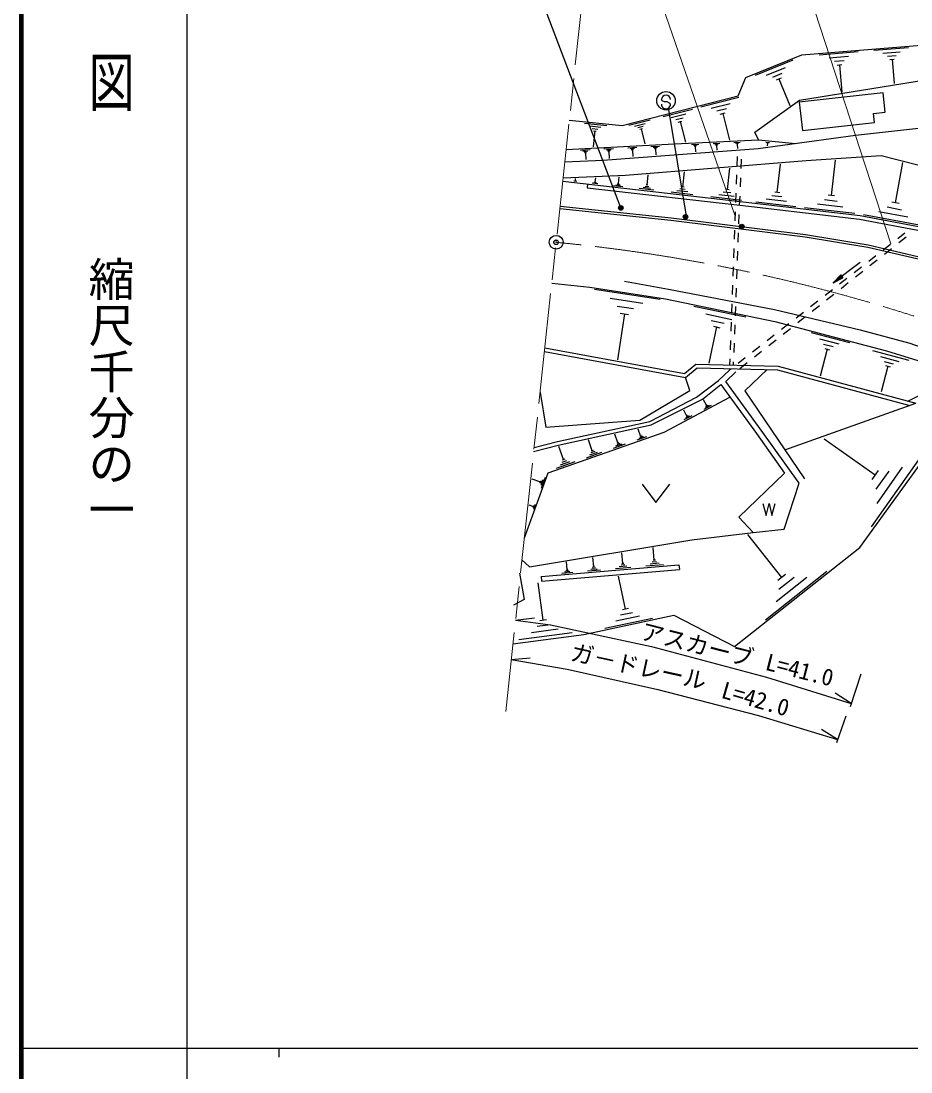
# Model space of a CAD drawing. Units: millimetres, scale not verified. Extents: x 40000 to 680000, y 20000 to 380000.
# Drawn here: x 40000 to 136654, y 202409 to 316538 of the extents above; entities that cross this region are included whole.
import ezdxf
from ezdxf.enums import TextEntityAlignment as Align

# ---------------------------------------------------------------- set-up
doc = ezdxf.new("R2010")
doc.units = ezdxf.units.MM
doc.header["$LTSCALE"] = 1000
doc.header["$PDMODE"] = 32
doc.header["$PDSIZE"] = 500
doc.linetypes.add('CHAIN', pattern=[18.5, 12, -1.5, 3.5, -1.5])
for name, color, linetype, lineweight in [('M-BGD', 7, 'Continuous', 25), ('M-BMK', 2, 'CHAIN', 13), ('M-BMK-SRVR', 3, 'Continuous', 25), ('M-STR-HTXT', 7, 'Continuous', 13), ('M-STR-STRC', 7, 'Continuous', 25), ('M-TTL', 2, 'Continuous', 140), ('M-TTL-BAND', 7, 'Continuous', 25)]:
    doc.layers.add(name, color=color, linetype=linetype, lineweight=lineweight)
doc.layers.add('M-OTRS', color=6, linetype='Continuous')
doc.styles.add('@ＭＳ ゴシック', font='')
doc.styles.add('ＭＳ ゴシック', font='')
doc.styles.get('@ＭＳ ゴシック').set_extended_font_data('@MS Gothic')
doc.styles.get('ＭＳ ゴシック').set_extended_font_data('MS Gothic')

msp = doc.modelspace()

# ---------------------------------------------------------------- linework, layer by layer
at = {"layer": 'M-BGD'}
for p, q in [((126680, 312879), (130905, 313219)), ((132630, 313358), (136395, 313662)), ((133602, 313058), (135484, 313209)), ((134103, 312719), (135044, 312795)), ((119753, 310648), (123872, 312337)), ((127770, 312541), (129883, 312712)), ((128333, 312161), (129389, 312247)), ((128631, 311760), (129159, 311803)), ((128895, 311782), (129133, 308824)), ((134368, 312361), (134839, 312399)), ((134604, 312380), (134816, 309745)), ((120952, 310659), (123011, 311503)), ((121636, 310458), (122665, 310880)), ((122062, 310152), (122577, 310363)), ((122319, 310257), (123502, 307373)), ((113825, 307210), (117948, 308262)), ((114961, 307061), (117023, 307587)), ((115582, 306780), (116613, 307043)), ((109743, 306168), (112932, 306982)), ((110621, 306053), (112216, 306460)), ((111101, 305835), (111899, 306039)), ((115945, 306433), (116460, 306565)), ((116203, 306499), (116939, 303613)), ((101179, 305452), (103622, 305203)), ((101765, 305145), (102986, 305021)), ((102045, 304870), (102656, 304808)), ((106001, 305213), (108317, 305804)), ((106639, 305129), (107797, 305425)), ((106988, 304972), (107567, 305119)), ((107191, 304777), (107481, 304851)), ((107336, 304814), (107750, 303193)), ((111382, 305567), (111781, 305669)), ((111582, 305618), (112151, 303385)), ((102326, 304595), (102151, 302885)), ((102173, 304610), (102478, 304579)), ((100752, 302514), (101808, 302568)), ((101021, 302422), (101549, 302449)), ((103305, 302645), (104362, 302700)), ((103575, 302553), (104103, 302581)), ((103712, 302455), (103977, 302468)), ((105892, 302779), (106885, 302830)), ((106145, 302693), (106642, 302718)), ((106275, 302600), (106523, 302612)), ((106342, 302504), (106466, 302510)), ((106404, 302507), (106440, 301812)), ((108414, 302909), (109345, 302957)), ((108652, 302828), (109117, 302852)), ((108773, 302741), (109005, 302753)), ((108836, 302651), (108952, 302657)), ((108894, 302654), (108928, 302002)), ((112810, 303127), (113622, 303165)), ((113017, 303056), (113423, 303075)), ((113122, 302979), (113325, 302989)), ((113177, 302900), (113278, 302905)), ((113227, 302903), (113254, 302334)), ((115155, 303237), (115898, 303272)), ((115344, 303171), (115716, 303189)), ((115440, 303101), (115626, 303110)), ((115490, 303029), (115583, 303034)), ((115537, 303031), (115561, 302511)), ((117430, 303343), (118106, 303375)), ((117602, 303284), (117940, 303299)), ((117690, 303220), (117859, 303228)), ((117735, 303154), (117819, 303158)), ((117777, 303156), (117799, 302683)), ((120879, 303395), (121271, 303360)), ((120974, 303347), (121170, 303329)), ((121019, 303303), (121117, 303294)), ((121040, 303262), (121089, 303257)), ((121065, 303260), (121040, 302985)), ((101159, 302323), (101423, 302337)), ((101230, 302221), (101362, 302228)), ((101296, 302224), (101334, 301485)), ((103784, 302352), (103916, 302359)), ((103850, 302356), (103888, 301616)), ((117768, 301828), (117732, 300829)), ((118202, 301524), (118164, 300524)), ((128012, 297583), (128462, 301420)), ((111864, 298511), (112054, 300164)), ((116709, 298247), (116975, 300572)), ((122131, 297929), (122488, 300975)), ((134968, 296787), (135786, 301176)), ((100348, 299112), (100053, 299146)), ((100201, 299129), (100234, 299424)), ((102437, 299000), (102281, 299018)), ((102405, 299067), (102327, 299076)), ((102366, 299071), (102416, 299508)), ((104880, 298900), (104961, 299607)), ((107985, 298722), (108113, 299838)), ((117696, 299829), (117659, 298830)), ((118126, 299525), (118087, 298526)), ((102657, 298848), (102032, 298919)), ((102508, 298928), (102195, 298964)), ((105350, 298539), (104340, 298655)), ((105109, 298669), (104604, 298727)), ((104994, 298785), (104742, 298814)), ((104943, 298893), (104816, 298907)), ((108728, 298152), (107133, 298335)), ((108347, 298357), (107550, 298449)), ((108166, 298540), (107767, 298585)), ((108085, 298710), (107885, 298733)), ((112964, 297666), (110602, 297937)), ((112401, 297970), (111219, 298106)), ((112133, 298240), (111542, 298308)), ((112012, 298494), (111717, 298528)), ((117086, 297867), (116255, 297962)), ((116916, 298223), (116501, 298270)), ((122403, 297897), (121859, 297961)), ((118255, 297060), (114934, 297441)), ((117463, 297487), (115802, 297678)), ((117623, 297830), (117587, 296831)), ((118049, 297527), (118011, 296527)), ((124154, 296369), (119802, 296879)), ((123117, 296931), (120941, 297186)), ((122624, 297430), (121536, 297558)), ((128633, 296955), (127262, 297115)), ((128354, 297543), (127669, 297623)), ((135360, 296714), (134577, 296860)), ((117550, 295832), (117514, 294832)), ((130560, 295618), (125078, 296260)), ((129254, 296326), (126513, 296648)), ((136303, 295240), (133167, 295824)), ((135636, 296013), (134068, 296305)), ((117972, 295528), (117934, 294529)), ((137754, 294321), (131483, 295489)), ((117478, 293833), (117441, 292834)), ((117896, 293530), (117857, 292530)), ((136000, 293501), (135212, 292886)), ((134423, 292271), (133635, 291655)), ((136114, 293053), (135330, 292433)), ((117405, 291834), (117369, 290835)), ((117819, 291531), (117781, 290532)), ((132847, 291040), (132058, 290425)), ((134546, 291812), (133761, 291192)), ((131133, 290304), (128217, 288109)), ((132977, 290571), (132193, 289951)), ((117332, 289836), (117296, 288836)), ((117742, 289533), (117704, 288533)), ((128217, 288109), (129032, 288962)), ((128217, 288109), (129043, 288947)), ((128217, 288109), (129058, 288928)), ((128217, 288109), (129072, 288909)), ((128217, 288109), (129083, 288894)), ((128217, 288109), (129099, 288873)), ((128217, 288109), (129114, 288853)), ((128217, 288109), (129128, 288834)), ((128217, 288109), (129156, 288797)), ((128217, 288109), (129177, 288770)), ((129032, 288962), (129262, 288656)), ((131270, 289809), (130482, 289194)), ((131409, 289330), (130624, 288710)), ((117260, 287837), (117224, 286838)), ((128217, 288109), (129198, 288742)), ((128217, 288109), (129213, 288722)), ((128217, 288109), (129229, 288701)), ((128217, 288109), (129245, 288678)), ((128217, 288109), (129262, 288656)), ((129694, 288579), (128905, 287963)), ((129840, 288089), (129056, 287469)), ((102296, 287418), (109427, 286321)), ((117666, 287534), (117627, 286535)), ((128117, 287348), (127329, 286733)), ((128272, 286848), (127487, 286228)), ((103969, 286430), (107535, 285882)), ((104751, 285580), (106534, 285306)), ((113084, 285585), (118702, 284408)), ((117187, 285838), (117151, 284839)), ((117589, 285535), (117551, 284536)), ((126541, 286117), (125752, 285502)), ((126703, 285608), (125919, 284987)), ((105533, 284730), (104765, 279739)), ((105087, 284799), (105978, 284662)), ((114371, 284729), (117180, 284140)), ((124964, 284887), (124176, 284271)), ((125135, 284367), (124351, 283746)), ((115540, 283311), (114716, 279378)), ((114955, 284020), (116360, 283726)), ((115189, 283384), (115891, 283237)), ((117115, 283840), (117078, 282840)), ((117513, 283537), (117474, 282538)), ((123388, 283656), (122599, 283041)), ((123566, 283126), (122782, 282505)), ((121811, 282425), (121023, 281810)), ((125800, 282708), (129972, 281611)), ((126733, 282017), (128819, 281468)), ((117042, 281841), (117006, 280842)), ((117436, 281538), (117398, 280539)), ((120235, 281195), (119446, 280579)), ((121998, 281885), (121214, 281264)), ((127556, 280908), (126788, 277988)), ((127145, 281462), (128188, 281188)), ((127296, 280977), (127817, 280839)), ((116969, 279842), (116945, 279181)), ((118658, 279964), (117870, 279349)), ((120429, 280644), (119645, 280023)), ((132467, 280754), (136419, 279715)), ((133351, 280099), (135327, 279579)), ((117082, 278733), (116961, 278639)), ((117359, 279540), (117345, 279172)), ((118861, 279403), (118077, 278782)), ((134131, 279049), (133404, 276283)), ((133741, 279574), (134729, 279314)), ((133884, 279114), (134378, 278984)), ((136314, 275260), (144079, 279212)), ((114428, 274824), (114125, 275393)), ((112286, 273697), (111968, 274293)), ((114964, 274797), (114152, 274364)), ((114718, 274770), (114312, 274554)), ((114573, 274797), (114370, 274689)), ((114479, 274852), (114377, 274797)), ((122962, 269967), (137181, 275026)), ((112848, 273669), (111996, 273215)), ((112590, 273640), (112164, 273413)), ((112438, 273669), (112225, 273555)), ((112339, 273725), (112233, 273669)), ((104817, 270738), (104490, 271668)), ((107292, 271506), (107039, 272225)), ((119864, 271744), (122919, 267439)), ((102037, 269875), (101627, 271042)), ((105621, 270573), (104293, 270106)), ((105243, 270589), (104578, 270355)), ((105030, 270663), (104698, 270547)), ((104900, 270767), (104734, 270709)), ((107914, 271378), (106886, 271017)), ((107621, 271391), (107107, 271210)), ((107456, 271448), (107199, 271358)), ((107356, 271529), (107227, 271483)), ((132747, 267234), (127220, 271120)), ((98915, 268906), (98412, 270339)), ((103047, 269668), (101380, 269082)), ((102571, 269688), (101738, 269395)), ((102304, 269782), (101888, 269635)), ((102142, 269912), (101933, 269838)), ((137890, 269516), (132340, 261622)), ((100155, 268652), (98108, 267932)), ((99571, 268676), (98548, 268317)), ((99243, 268791), (98732, 268611)), ((99043, 268951), (98788, 268861)), ((133093, 267728), (132400, 266741)), ((134230, 267666), (132842, 265693)), ((135713, 268098), (132938, 264151)), ((96335, 266498), (95501, 266803)), ((96362, 266572), (96307, 266424)), ((96508, 266603), (96399, 266306)), ((96682, 266708), (96464, 266113)), ((96910, 266962), (96474, 265772)), ((107458, 266239), (108958, 264239)), ((108958, 264239), (110458, 266239)), ((95577, 263828), (95197, 263967)), ((95589, 263862), (95565, 263794)), ((95656, 263876), (95606, 263740)), ((95735, 263924), (95636, 263653)), ((95839, 264040), (95640, 263497)), ((120566, 264140), (120930, 262844)), ((120930, 262844), (121239, 264135)), ((121239, 264135), (121548, 262854)), ((121548, 262854), (121911, 264135)), ((122617, 256121), (118936, 260789)), ((108775, 257996), (108659, 259349)), ((102202, 257278), (102118, 258269)), ((105354, 257622), (105255, 258787)), ((108896, 258006), (108654, 257985)), ((96480, 256211), (111454, 257490)), ((96524, 255704), (111498, 256982)), ((99456, 256855), (99160, 256830)), ((99372, 256968), (99224, 256955)), ((99298, 256961), (99227, 257792)), ((102947, 256914), (101531, 256793)), ((102581, 257025), (101873, 256965)), ((102391, 257152), (102037, 257122)), ((102291, 257286), (102114, 257271)), ((106229, 257194), (104565, 257052)), ((105799, 257325), (104967, 257254)), ((105577, 257474), (105161, 257438)), ((105458, 257631), (105250, 257613)), ((109791, 257498), (107858, 257333)), ((109291, 257650), (108325, 257568)), ((109033, 257823), (108550, 257782)), ((111454, 257490), (111498, 256982)), ((96480, 256211), (96524, 255704)), ((99922, 256656), (98735, 256554)), ((99615, 256749), (99021, 256698)), ((105658, 252663), (104885, 256268)), ((127529, 256750), (120860, 251491)), ((125336, 256102), (122002, 253473)), ((123034, 256450), (122200, 255792)), ((123976, 256112), (122309, 254797)), ((96718, 251462), (96173, 255514)), ((106412, 252286), (105124, 252010)), ((105980, 252732), (105336, 252594)), ((97080, 251510), (96357, 251413)), ((108564, 251671), (103414, 250566)), ((107166, 251909), (104591, 251357)), ((99846, 250114), (94057, 249336)), ((98321, 250498), (95427, 250109)), ((97520, 250980), (96073, 250785))]:
    msp.add_line(p, q, dxfattribs=at)
for points in [[(99549, 305769), (105282, 305185), (117887, 308401), (118718, 310386), (124794, 312877), (144066, 314430), (148922, 315765)], [(120082, 303617), (119688, 304478), (124531, 307927), (139141, 310294), (141149, 311545), (152355, 313482)], [(99062, 301240), (103206, 301413), (120067, 302706), (130619, 304131), (140718, 305252), (153559, 306660), (158639, 307512), (169794, 309852)], [(99206, 302584), (110966, 303191), (120082, 303617), (124119, 303254)], [(98876, 299519), (105650, 299782), (125257, 301404), (133402, 301935), (141085, 299987), (142245, 299944)], [(98835, 299135), (119378, 296780), (131121, 295404), (138060, 294112), (141682, 292998)], [(101532, 298826), (101487, 298428), (119332, 296383), (131061, 295008), (137964, 293723), (140551, 292927), (140668, 293307)], [(98518, 296195), (110588, 294927), (125153, 293092), (131965, 291978), (139787, 290160), (147530, 287843), (160451, 282667), (163039, 281971), (165111, 281513), (167425, 281163), (172558, 281008), (176653, 281596), (180164, 283239), (182788, 284749), (185481, 286689), (188952, 290105), (191582, 293526)], [(98545, 296444), (110616, 295176), (125188, 293340), (132013, 292223), (139852, 290401), (147613, 288079), (160530, 282904), (163276, 282169), (165156, 281759), (167448, 281413), (172544, 281259), (176581, 281838), (180048, 283461), (182652, 284959), (185319, 286880), (188764, 290271), (191383, 293677)], [(97642, 288052), (101778, 287649), (109990, 286386), (121857, 283900), (133991, 280709), (142104, 278206)], [(105524, 288281), (110335, 287419), (121829, 285222), (131142, 283018), (136525, 281550), (143693, 279015)], [(96886, 281032), (112050, 278249), (113280, 279262), (122221, 279065), (137181, 275026)], [(96843, 280633), (112161, 277822), (113420, 278859), (122164, 278667), (136519, 274790)], [(95721, 270214), (98257, 270867), (108285, 273060), (113368, 275684), (115750, 277491), (116961, 278639)], [(121019, 278692), (118614, 276388), (125071, 266809)], [(93418, 248895), (101133, 249923), (110908, 252020), (117472, 248628), (131103, 259377), (137587, 268313), (142925, 277844)], [(95675, 269790), (98350, 270477), (108422, 272680), (113996, 275479), (115986, 277055), (119864, 271744), (122919, 267439), (117966, 262670), (119506, 260986), (122882, 261346), (124494, 266342), (120392, 272124), (116539, 277399), (117637, 278434)], [(96364, 276184), (96984, 272446), (107207, 273180), (112627, 276416), (112161, 277822)], [(94669, 260410), (97257, 267474), (109849, 271900), (116975, 275700)], [(94407, 258034), (95219, 257283), (112836, 260189), (119506, 260986)], [(94145, 256567), (94634, 253716), (93501, 253108)]]:
    msp.add_lwpolyline(points, dxfattribs=at)
msp.add_lwpolyline([(132689, 305514), (132580, 306504), (133851, 306644), (133619, 308734), (124527, 307726), (124868, 304647)], close=True, dxfattribs=at)
for radius in [150, 120, 90, 60, 30]:
    msp.add_circle((118274, 294211), radius, dxfattribs=at)
msp.add_point((118274, 294211), dxfattribs=at)
at = {"layer": 'M-BMK'}
msp.add_line((101482, 323720), (92637, 241571), dxfattribs=at)
msp.add_arc((80462, 108655), 184698, 67.99734, 84.51574, dxfattribs=at)
at = {"layer": 'M-BMK-SRVR'}
msp.add_circle((98114, 292508), 750, dxfattribs=at)
msp.add_point((98114, 292508), dxfattribs=at)
msp.add_point((98114, 292508), dxfattribs=at)
at = {"layer": 'M-OTRS'}
msp.add_point((98121, 292507), dxfattribs=at)
at = {"layer": 'M-STR-HTXT'}
for p, q in [((117537, 295454), (107842, 323515)), ((134482, 292338), (126223, 317628))]:
    msp.add_line(p, q, dxfattribs=at)
at = {"layer": 'M-STR-STRC'}
for p, q in [((105142, 296243), (92437, 329704)), ((109647, 307888), (109547, 308006)), ((109891, 307748), (109647, 307888)), ((110192, 307746), (109891, 307748)), ((110437, 307634), (110192, 307746)), ((110543, 307498), (110437, 307634)), ((112279, 295359), (110371, 306931)), ((93702, 251457), (95753, 251744)), ((93242, 247192), (95305, 247386)), ((131225, 245593), (130048, 242063)), ((130172, 242434), (128420, 243539)), ((129565, 241058), (128551, 238155)), ((128674, 238507), (126919, 239606))]:
    msp.add_line(p, q, dxfattribs=at)
for points in [[(93702, 251457), (97520, 250980), (108477, 248628), (120959, 245278), (130172, 242434)], [(93242, 247192), (99304, 246155), (109155, 243962), (120082, 241130), (128674, 238507)]]:
    msp.add_lwpolyline(points, dxfattribs=at)
for centre, radius in [((110046, 307877), 1000), ((105142, 296243), 250), ((105142, 296243), 200), ((105142, 296243), 150), ((105142, 296243), 100), ((105142, 296243), 50), ((105142, 296243), 20), ((112165, 295265), 250), ((112165, 295265), 200), ((112165, 295265), 150), ((112165, 295265), 100), ((112165, 295265), 50), ((112165, 295265), 20)]:
    msp.add_circle(centre, radius, dxfattribs=at)
for centre, start, end in [((110047, 308002), 359.55488, 179.55488), ((110043, 307502), 179.55488, 359.55488)]:
    msp.add_arc(centre, 500, start, end, dxfattribs=at)
for p in [(105142, 296243), (112165, 295265)]:
    msp.add_point(p, dxfattribs=at)
at = {"layer": 'M-TTL'}
msp.add_line((40000, 380000), (40000, 20000), dxfattribs=at)
at = {"layer": 'M-TTL-BAND'}
for p, q in [((58000, 370000), (58000, 20000)), ((40000, 205000), (579000, 205000)), ((68000, 205000), (68000, 204000))]:
    msp.add_line(p, q, dxfattribs=at)

# ---------------------------------------------------------------- texts
at = {"layer": 'M-STR-STRC', "style": 'ＭＳ ゴシック'}
for s, rotation, p in [('アスカーブ', 345.768, (113089, 247390)), ('ガ－ドレール', 347.517, (106769, 245001))]:
    msp.add_text(s, height=1833, rotation=rotation, dxfattribs=at).set_placement(p, align=Align.BOTTOM_CENTER)
at = {"layer": 'M-STR-STRC', "style": '@ＭＳ ゴシック'}
for s, rotation, p in [('L=41.0', 345.768, (124795, 246962)), ('L=42.0', 343.971, (120029, 243800))]:
    msp.add_text(s, height=1833, rotation=rotation, dxfattribs=at).set_placement(p, align=Align.TOP_CENTER)
at = {"layer": 'M-TTL-BAND', "style": '@ＭＳ ゴシック', "width": 1.4}
msp.add_text('平  面  図', height=3666, rotation=270, dxfattribs=at).set_placement((49777, 306475), align=Align.MIDDLE_RIGHT)
at = {"layer": 'M-TTL-BAND', "style": '@ＭＳ ゴシック'}
msp.add_text('縮尺千分の一', height=3666, rotation=270, dxfattribs=at).set_placement((49777, 261030), align=Align.MIDDLE_RIGHT)

doc.saveas('drawing.dxf')
